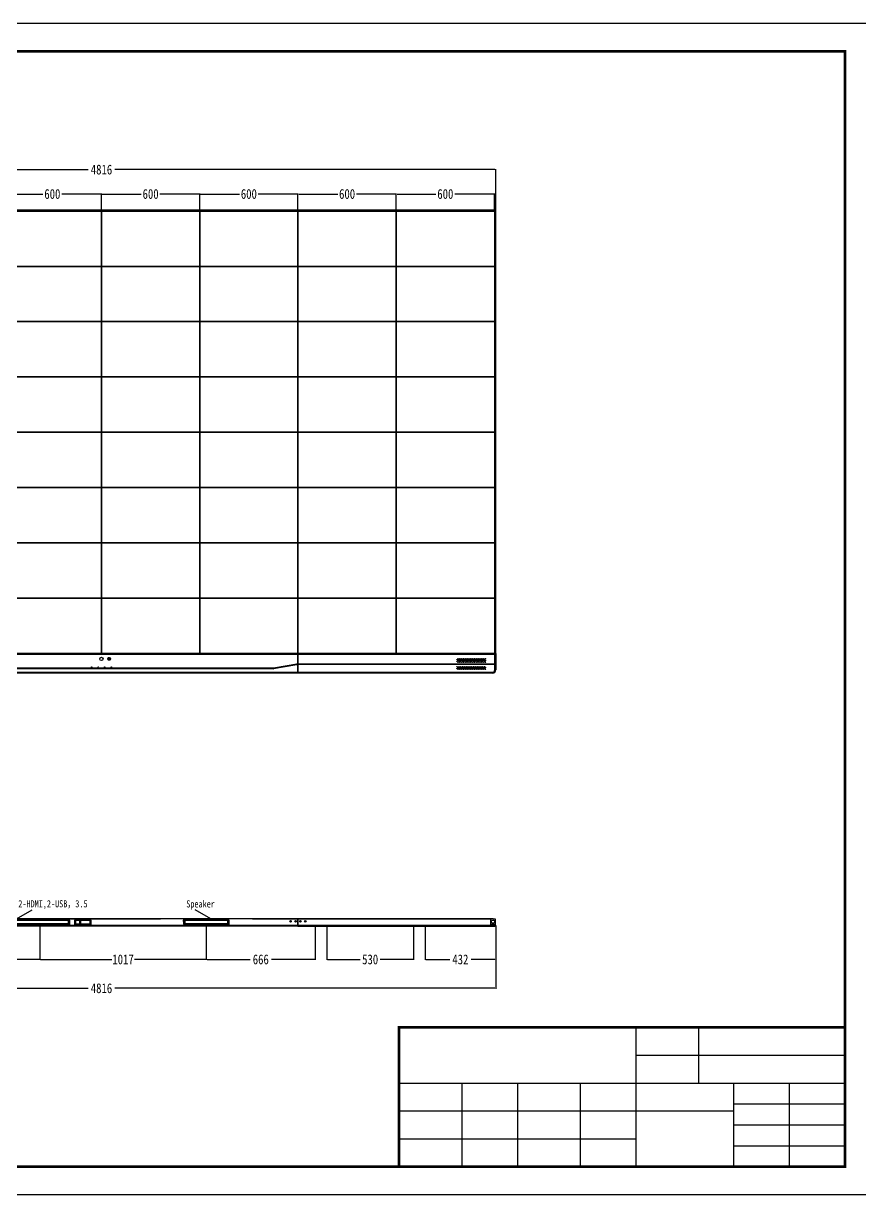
# Model space of a CAD drawing. Header units: inches. Extents: x 21247 to 41470, y -17428 to -10279.
# Drawn here: x 26171 to 31278, y -17428 to -10279 of the extents above; entities that cross this region are included whole.
import ezdxf

# ---------------------------------------------------------------- set-up
doc = ezdxf.new("R2010")
doc.units = ezdxf.units.IN
doc.header["$LTSCALE"] = 1.21
doc.header["$MEASUREMENT"] = 0
doc.header["$PDMODE"] = 3
doc.header["$PDSIZE"] = 0.3125
doc.layers.get('0').update_dxf_attribs({"linetype": 'CONTINUOUS'})
doc.layers.get('Defpoints').update_dxf_attribs({"linetype": 'CONTINUOUS'})
doc.layers.add('P8-20X10-3528-MZ_DXF_TEXT', color=7, linetype='CONTINUOUS')
doc.layers.add('PUB_TITLE', color=4, linetype='CONTINUOUS')
doc.styles.get("Standard").update_dxf_attribs({"font": 'txt', "width": 0.8})
doc.dimstyles.new('001', dxfattribs={"dimscale": 2, "dimtxt": 2.5, "dimasz": 2.5, "dimexe": 1.25, "dimexo": 0, "dimtad": 0, "dimdsep": 46, "dimtxsty": 'Standard', "dimcen": 2.5, "dimclrd": 4, "dimclre": 4, "dimclrt": 3, "dimadec": 0, "dimazin": 0, "dimtfac": 1, "dimtmove": 0, "dimatfit": 3, "dimfxl": 1, "dimarcsym": 0})

# ---------------------------------------------------------------- blocks, each defined once
blk = doc.blocks.new('*D962')
at = {"color": 4, "linetype": 'Continuous', "lineweight": -2, "transparency": 16777216}
for p, q in [((24240.1, -11416.2), (24240.1, -11168.7)), ((24245.1, -11171.2), (26566.8, -11171.2)), ((29051.1, -11171.2), (26729.3, -11171.2)), ((29056.1, -11416.2), (29056.1, -11168.7))]:
    blk.add_line(p, q, dxfattribs=at)
at = {"color": 4, "transparency": 16777216}
for points in [[(24245.1, -11170.4), (24245.1, -11172), (24240.1, -11171.2)], [(29051.1, -11170.4), (29051.1, -11172), (29056.1, -11171.2)]]:
    blk.add_solid(points, dxfattribs=at)
at = {"layer": 'Defpoints', "color": 0, "transparency": 16777216}
for p in [(24240.1, -11171.2), (24240.1, -11416.2), (29056.1, -11416.2)]:
    blk.add_point(p, dxfattribs=at)
at = {"color": 3, "transparency": 16777216, "insert": (26648.1, -11171.2), "char_height": 60, "attachment_point": 5}
blk.add_mtext('4816', dxfattribs=at)
blk = doc.blocks.new('*D976')
at = {"color": 4, "linetype": 'Continuous', "lineweight": -2, "transparency": 16777216}
for p, q in [((26048.1, -11424.2), (26048.1, -11317.5)), ((26053.1, -11320), (26290.8, -11320)), ((26643.1, -11320), (26405.3, -11320)), ((26648.1, -11424.2), (26648.1, -11317.5))]:
    blk.add_line(p, q, dxfattribs=at)
at = {"color": 4, "transparency": 16777216}
for points in [[(26053.1, -11319.1), (26053.1, -11320.8), (26048.1, -11320)], [(26643.1, -11319.1), (26643.1, -11320.8), (26648.1, -11320)]]:
    blk.add_solid(points, dxfattribs=at)
at = {"layer": 'Defpoints', "color": 0, "transparency": 16777216}
for p in [(26048.1, -11320), (26048.1, -11424.2), (26648.1, -11424.2)]:
    blk.add_point(p, dxfattribs=at)
at = {"color": 3, "transparency": 16777216, "insert": (26348.1, -11320), "char_height": 60, "attachment_point": 5}
blk.add_mtext('600', dxfattribs=at)
blk = doc.blocks.new('*D980')
at = {"color": 4, "linetype": 'Continuous', "lineweight": -2, "transparency": 16777216}
for p, q in [((28448.1, -11424.2), (28448.1, -11317.5)), ((28453.1, -11320), (28690.8, -11320)), ((29043.1, -11320), (28805.3, -11320)), ((29048.1, -11424.2), (29048.1, -11317.5))]:
    blk.add_line(p, q, dxfattribs=at)
at = {"color": 4, "transparency": 16777216}
for points in [[(28453.1, -11319.1), (28453.1, -11320.8), (28448.1, -11320)], [(29043.1, -11319.1), (29043.1, -11320.8), (29048.1, -11320)]]:
    blk.add_solid(points, dxfattribs=at)
at = {"layer": 'Defpoints', "color": 0, "transparency": 16777216}
for p in [(28448.1, -11320), (28448.1, -11424.2), (29048.1, -11424.2)]:
    blk.add_point(p, dxfattribs=at)
at = {"color": 3, "transparency": 16777216, "insert": (28748.1, -11320), "char_height": 60, "attachment_point": 5}
blk.add_mtext('600', dxfattribs=at)
blk = doc.blocks.new('*D979')
at = {"color": 4, "linetype": 'Continuous', "lineweight": -2, "transparency": 16777216}
for p, q in [((27848.1, -11424.2), (27848.1, -11317.5)), ((27853.1, -11320), (28090.8, -11320)), ((28443.1, -11320), (28205.3, -11320)), ((28448.1, -11424.2), (28448.1, -11317.5))]:
    blk.add_line(p, q, dxfattribs=at)
at = {"color": 4, "transparency": 16777216}
for points in [[(27853.1, -11319.1), (27853.1, -11320.8), (27848.1, -11320)], [(28443.1, -11319.1), (28443.1, -11320.8), (28448.1, -11320)]]:
    blk.add_solid(points, dxfattribs=at)
at = {"layer": 'Defpoints', "color": 0, "transparency": 16777216}
for p in [(28448.1, -11320), (27848.1, -11424.2), (28448.1, -11424.2)]:
    blk.add_point(p, dxfattribs=at)
at = {"color": 3, "transparency": 16777216, "insert": (28148.1, -11320), "char_height": 60, "attachment_point": 5}
blk.add_mtext('600', dxfattribs=at)
blk = doc.blocks.new('*D977')
at = {"color": 4, "linetype": 'Continuous', "lineweight": -2, "transparency": 16777216}
for p, q in [((26648.1, -11424.2), (26648.1, -11317.5)), ((26653.1, -11320), (26890.8, -11320)), ((27243.1, -11320), (27005.3, -11320)), ((27248.1, -11424.2), (27248.1, -11317.5))]:
    blk.add_line(p, q, dxfattribs=at)
at = {"color": 4, "transparency": 16777216}
for points in [[(26653.1, -11319.1), (26653.1, -11320.8), (26648.1, -11320)], [(27243.1, -11319.1), (27243.1, -11320.8), (27248.1, -11320)]]:
    blk.add_solid(points, dxfattribs=at)
at = {"layer": 'Defpoints', "color": 0, "transparency": 16777216}
for p in [(27248.1, -11320), (26648.1, -11424.2), (27248.1, -11424.2)]:
    blk.add_point(p, dxfattribs=at)
at = {"color": 3, "transparency": 16777216, "insert": (26948.1, -11320), "char_height": 60, "attachment_point": 5}
blk.add_mtext('600', dxfattribs=at)
blk = doc.blocks.new('*D978')
at = {"color": 4, "linetype": 'Continuous', "lineweight": -2, "transparency": 16777216}
for p, q in [((27248.1, -11424.2), (27248.1, -11317.5)), ((27253.1, -11320), (27490.8, -11320)), ((27843.1, -11320), (27605.3, -11320)), ((27848.1, -11424.2), (27848.1, -11317.5))]:
    blk.add_line(p, q, dxfattribs=at)
at = {"color": 4, "transparency": 16777216}
for points in [[(27253.1, -11319.1), (27253.1, -11320.8), (27248.1, -11320)], [(27843.1, -11319.1), (27843.1, -11320.8), (27848.1, -11320)]]:
    blk.add_solid(points, dxfattribs=at)
at = {"layer": 'Defpoints', "color": 0, "transparency": 16777216}
for p in [(27248.1, -11320), (27248.1, -11424.2), (27848.1, -11424.2)]:
    blk.add_point(p, dxfattribs=at)
at = {"color": 3, "transparency": 16777216, "insert": (27548.1, -11320), "char_height": 60, "attachment_point": 5}
blk.add_mtext('600', dxfattribs=at)
blk = doc.blocks.new('中间控制盒')
h = blk.add_hatch()
h.set_pattern_fill('ANSI31', color=256, scale=5)
h.set_pattern_definition([(45, (25696.46394, -4406.82143), (-0.44194174, 0.44194174), [])])
edge = h.paths.add_edge_path()
edge.add_arc((24913.4, -11859.6), 8.9, 0, 360)
edge = h.paths.add_edge_path(flags=17)
edge.add_arc((24913.4, -11859.6), 5, 0, 360)
at = {"color": 7, "linetype": 'Continuous', "lineweight": 25}
for p, q in [((23666.5, -11826.1), (26066.3, -11826.1)), ((23666.5, -11827.1), (23666.5, -11826.1)), ((23666.5, -11827.1), (23666.5, -11833.6)), ((23666.5, -11827.1), (26066.3, -11827.1)), ((26066.3, -11833.6), (23666.5, -11833.6)), ((23666.5, -11889.1), (23666.5, -11833.6)), ((26066.3, -11827.1), (26066.3, -11826.1)), ((26066.3, -11827.1), (26066.3, -11833.6)), ((26066.3, -11889.1), (26066.3, -11833.6)), ((23666.5, -11889.1), (23669.5, -11889.1)), ((23666.5, -11889.1), (23666.5, -11895.1)), ((23669.5, -11895.1), (23666.5, -11895.1)), ((23666.5, -11895.1), (23666.5, -11941.6)), ((23669.5, -11889.1), (23669.5, -11895.1)), ((23673.9, -11889.5), (23672.9, -11895.4)), ((23814.5, -11919.8), (23672.9, -11895.4)), ((23673.9, -11889.5), (23815.5, -11913.9)), ((23815.5, -11913.9), (23814.5, -11919.8)), ((23817.9, -11914.1), (25914.5, -11914.1)), ((23817.9, -11914.1), (23817.9, -11920.1)), ((25914.5, -11920.1), (23817.9, -11920.1)), ((25914.5, -11914.1), (25914.5, -11920.1)), ((25916.9, -11913.9), (26058.5, -11889.5)), ((25916.9, -11913.9), (25917.9, -11919.8)), ((26059.5, -11895.4), (25917.9, -11919.8)), ((26058.5, -11889.5), (26059.5, -11895.4)), ((26062.9, -11889.1), (26066.3, -11889.1)), ((26062.9, -11889.1), (26062.9, -11895.1)), ((26066.3, -11895.1), (26062.9, -11895.1)), ((26066.3, -11889.1), (26066.3, -11895.1)), ((26066.3, -11895.1), (26066.3, -11941.6)), ((23666.5, -11941.6), (26066.3, -11941.6)), ((23666.5, -11941.6), (23666.5, -11947.6)), ((26066.3, -11947.6), (23666.5, -11947.6)), ((26066.3, -11941.6), (26066.3, -11947.6))]:
    blk.add_line(p, q, dxfattribs=at)
for centre, radius in [((24866.4, -11859.6), 10), ((24913.4, -11859.6), 8.9), ((24913.4, -11859.6), 5), ((24806.4, -11909.6), 1), ((24846.4, -11909.6), 1), ((24886.4, -11909.6), 1), ((24926.4, -11909.6), 1)]:
    blk.add_circle(centre, radius, dxfattribs=at)
for centre, radius, start, end in [((23669.5, -11915.1), 26, 80.21759, 90), ((23669.5, -11915.1), 20, 80.21759, 90), ((23817.9, -11900.1), 20, 260.21759, 270), ((23817.9, -11900.1), 14, 260.21759, 270), ((25914.5, -11900.1), 14, 270, 279.78241), ((25914.5, -11900.1), 20, 270, 279.78241), ((26062.9, -11915.1), 26, 90, 99.78241), ((26062.9, -11915.1), 20, 90, 99.78241)]:
    blk.add_arc(centre, radius, start, end, dxfattribs=at)
blk = doc.blocks.new('*D1019')
at = {"color": 4, "linetype": 'Continuous', "lineweight": -2, "transparency": 16777216}
for p, q in [((28623.9, -15784.1), (28623.9, -15995.3)), ((29055.9, -15787.9), (29055.9, -15995.3)), ((28628.9, -15992.8), (28774.6, -15992.8)), ((29050.9, -15992.8), (28905.1, -15992.8))]:
    blk.add_line(p, q, dxfattribs=at)
at = {"color": 4, "transparency": 16777216}
for points in [[(28628.9, -15991.9), (28628.9, -15993.6), (28623.9, -15992.8)], [(29050.9, -15991.9), (29050.9, -15993.6), (29055.9, -15992.8)]]:
    blk.add_solid(points, dxfattribs=at)
at = {"layer": 'Defpoints', "color": 0, "transparency": 16777216}
for p in [(28623.9, -15784.1), (29055.9, -15787.9), (28623.9, -15992.8)]:
    blk.add_point(p, dxfattribs=at)
at = {"color": 3, "transparency": 16777216, "insert": (28839.9, -15992.8), "char_height": 60, "attachment_point": 5}
blk.add_mtext('432', dxfattribs=at)
blk = doc.blocks.new('*D1020')
at = {"color": 4, "linetype": 'Continuous', "lineweight": -2, "transparency": 16777216}
for p, q in [((28023.9, -15787.9), (28023.9, -15995.3)), ((28553.9, -15784.1), (28553.9, -15995.3)), ((28028.9, -15992.8), (28227.6, -15992.8)), ((28548.9, -15992.8), (28350.1, -15992.8))]:
    blk.add_line(p, q, dxfattribs=at)
at = {"color": 4, "transparency": 16777216}
for points in [[(28028.9, -15991.9), (28028.9, -15993.6), (28023.9, -15992.8)], [(28548.9, -15991.9), (28548.9, -15993.6), (28553.9, -15992.8)]]:
    blk.add_solid(points, dxfattribs=at)
at = {"layer": 'Defpoints', "color": 0, "transparency": 16777216}
for p in [(28023.9, -15787.9), (28553.9, -15784.1), (28553.9, -15992.8)]:
    blk.add_point(p, dxfattribs=at)
at = {"color": 3, "transparency": 16777216, "insert": (28288.9, -15992.8), "char_height": 60, "attachment_point": 5}
blk.add_mtext('530', dxfattribs=at)
blk = doc.blocks.new('*D1021')
at = {"color": 4, "linetype": 'Continuous', "lineweight": -2, "transparency": 16777216}
for p, q in [((27288.1, -15779.5), (27288.1, -15995.3)), ((27953.9, -15789.1), (27953.9, -15995.3)), ((27293.1, -15992.8), (27555.7, -15992.8)), ((27948.9, -15992.8), (27686.2, -15992.8))]:
    blk.add_line(p, q, dxfattribs=at)
at = {"color": 4, "transparency": 16777216}
for points in [[(27293.1, -15991.9), (27293.1, -15993.6), (27288.1, -15992.8)], [(27948.9, -15991.9), (27948.9, -15993.6), (27953.9, -15992.8)]]:
    blk.add_solid(points, dxfattribs=at)
at = {"layer": 'Defpoints', "color": 0, "transparency": 16777216}
for p in [(27288.1, -15779.5), (27953.9, -15789.1), (27288.1, -15992.8)]:
    blk.add_point(p, dxfattribs=at)
at = {"color": 3, "transparency": 16777216, "insert": (27621, -15992.8), "char_height": 60, "attachment_point": 5}
blk.add_mtext('666', dxfattribs=at)
blk = doc.blocks.new('*D1022')
at = {"color": 4, "linetype": 'Continuous', "lineweight": -2, "transparency": 16777216}
for p, q in [((26271.6, -15779.5), (26271.6, -15995.3)), ((27288.1, -15789.1), (27288.1, -15995.3)), ((26276.6, -15992.8), (26710.6, -15992.8)), ((27283.1, -15992.8), (26849.1, -15992.8))]:
    blk.add_line(p, q, dxfattribs=at)
at = {"color": 4, "transparency": 16777216}
for points in [[(26276.6, -15991.9), (26276.6, -15993.6), (26271.6, -15992.8)], [(27283.1, -15991.9), (27283.1, -15993.6), (27288.1, -15992.8)]]:
    blk.add_solid(points, dxfattribs=at)
at = {"layer": 'Defpoints', "color": 0, "transparency": 16777216}
for p in [(26271.6, -15779.5), (27288.1, -15789.1), (26271.6, -15992.8)]:
    blk.add_point(p, dxfattribs=at)
at = {"color": 3, "transparency": 16777216, "insert": (26779.8, -15992.8), "char_height": 60, "attachment_point": 5}
blk.add_mtext('1017', dxfattribs=at)
blk = doc.blocks.new('*D1018')
at = {"color": 4, "linetype": 'Continuous', "lineweight": -2, "transparency": 16777216}
for p, q in [((25201.7, -15782.3), (25201.7, -15995.3)), ((26271.6, -15780.7), (26271.6, -15995.3)), ((25206.7, -15992.8), (25663.4, -15992.8)), ((26266.6, -15992.8), (25809.9, -15992.8))]:
    blk.add_line(p, q, dxfattribs=at)
at = {"color": 4, "transparency": 16777216}
for points in [[(25206.7, -15991.9), (25206.7, -15993.6), (25201.7, -15992.8)], [(26266.6, -15991.9), (26266.6, -15993.6), (26271.6, -15992.8)]]:
    blk.add_solid(points, dxfattribs=at)
at = {"layer": 'Defpoints', "color": 0, "transparency": 16777216}
for p in [(25201.7, -15782.3), (26271.6, -15780.7), (26271.6, -15992.8)]:
    blk.add_point(p, dxfattribs=at)
at = {"color": 3, "transparency": 16777216, "insert": (25736.7, -15992.8), "char_height": 60, "attachment_point": 5}
blk.add_mtext('1070', dxfattribs=at)
blk = doc.blocks.new('*D1023')
at = {"color": 4, "linetype": 'Continuous', "lineweight": -2, "transparency": 16777216}
for p, q in [((24240.3, -15787.9), (24240.3, -16171.5)), ((29055.9, -15787.9), (29055.9, -16171.5)), ((24245.3, -16169), (26566.8, -16169)), ((29050.9, -16169), (26729.3, -16169))]:
    blk.add_line(p, q, dxfattribs=at)
at = {"color": 4, "transparency": 16777216}
for points in [[(24245.3, -16168.2), (24245.3, -16169.9), (24240.3, -16169)], [(29050.9, -16168.2), (29050.9, -16169.9), (29055.9, -16169)]]:
    blk.add_solid(points, dxfattribs=at)
at = {"layer": 'Defpoints', "color": 0, "transparency": 16777216}
for p in [(24240.3, -15787.9), (29055.9, -15787.9), (24240.3, -16169)]:
    blk.add_point(p, dxfattribs=at)
at = {"color": 3, "transparency": 16777216, "insert": (26648.1, -16169), "char_height": 60, "attachment_point": 5}
blk.add_mtext('4816', dxfattribs=at)
blk = doc.blocks.new('中 kzh')
h = blk.add_hatch()
h.set_pattern_fill('ANSI31', color=256, scale=5)
h.set_pattern_definition([(45, (-835.0368, -5478.2923), (-0.441941738, 0.441941738), [])])
h.paths.add_polyline_path([(24307.4, -8799.7, 0.414214), (24312.4, -8804.7), (24667.4, -8804.7, 0.414214), (24672.4, -8799.7), (24672.4, -8779.7, 0.414214), (24667.4, -8774.7), (24312.4, -8774.7, 0.414214), (24307.4, -8779.7)])
h.paths.add_polyline_path([(24315.4, -8780.7), (24664.4, -8780.7), (24664.4, -8798.7), (24315.4, -8798.7)], flags=16)
h.paths.add_polyline_path([(24707.4, -8775.4, 0.414214), (24702.4, -8780.4), (24702.4, -8802.4, 0.414214), (24707.4, -8807.4), (24797.4, -8807.4, 0.414214), (24802.4, -8802.4), (24802.4, -8780.4, 0.414214), (24797.4, -8775.4)])
h.paths.add_polyline_path([(24733.4, -8779.4), (24733.4, -8803.4), (24707.4, -8803.4), (24707.4, -8779.4)], flags=16)
h.paths.add_polyline_path([(24737.4, -8779.4), (24797.4, -8779.4), (24797.4, -8803.4), (24737.4, -8803.4)], flags=16)
h.paths.add_polyline_path([(25366.4, -8779.7), (25366.4, -8799.7, 0.414214), (25371.4, -8804.7), (25641.4, -8804.7, 0.414214), (25646.4, -8799.7), (25646.4, -8779.7, 0.414214), (25641.4, -8774.7), (25371.4, -8774.7, 0.414214)])
h.paths.add_polyline_path([(25374.4, -8780.7), (25638.4, -8780.7), (25638.4, -8798.7), (25374.4, -8798.7)], flags=16)
at = {"color": 1}
for p, q in [((24347.1, -8769.9), (24443.3, -8714.5)), ((25533.9, -8769.9), (25437.7, -8714.5))]:
    blk.add_line(p, q, dxfattribs=at)
at = {"color": 7, "linetype": 'Continuous', "lineweight": 25}
for p, q in [((23666.5, -8769.9), (23786.4, -8769.9)), ((23666.5, -8769.9), (23666.5, -8771.1)), ((23666.5, -8769.9), (23666.5, -8771.1)), ((23786.4, -8771.1), (23666.5, -8771.1)), ((23666.5, -8810.2), (23666.5, -8771.1)), ((23866.4, -8769.9), (23786.4, -8769.9)), ((25788.1, -8771.1), (23786.4, -8771.1)), ((23866.4, -8769.9), (25226.7, -8769.9)), ((24307.4, -8779.7), (24307.4, -8799.7)), ((24667.4, -8774.7), (24312.4, -8774.7)), ((24664.4, -8780.7), (24315.4, -8780.7)), ((24315.4, -8780.7), (24315.4, -8798.7)), ((24664.4, -8798.7), (24664.4, -8780.7)), ((24672.4, -8799.7), (24672.4, -8779.7)), ((24702.4, -8780.4), (24702.4, -8802.4)), ((24797.4, -8775.4), (24707.4, -8775.4)), ((24733.4, -8779.4), (24707.4, -8779.4)), ((24707.4, -8779.4), (24707.4, -8803.4)), ((24733.4, -8803.4), (24733.4, -8779.4)), ((24797.4, -8779.4), (24737.4, -8779.4)), ((24737.4, -8779.4), (24737.4, -8803.4)), ((24797.4, -8803.4), (24797.4, -8779.4)), ((24802.4, -8802.4), (24802.4, -8780.4)), ((25788.1, -8769.9), (25226.7, -8769.9)), ((25366.4, -8779.7), (25366.4, -8799.7)), ((25641.4, -8774.7), (25371.4, -8774.7)), ((25638.4, -8780.7), (25374.4, -8780.7)), ((25374.4, -8780.7), (25374.4, -8798.7)), ((25638.4, -8798.7), (25638.4, -8780.7)), ((25646.4, -8799.7), (25646.4, -8779.7)), ((25788.1, -8769.9), (26066.3, -8769.9)), ((26066.3, -8771.1), (25788.1, -8771.1)), ((26066.3, -8769.9), (26066.3, -8814.4)), ((23666.5, -8810.2), (26066.3, -8810.2)), ((23666.5, -8810.2), (23666.5, -8811.4)), ((23666.5, -8810.2), (23666.5, -8811.4)), ((26066.3, -8811.4), (23666.5, -8811.4)), ((23666.5, -8813.2), (23666.5, -8811.4)), ((23666.5, -8813.2), (23666.5, -8811.4)), ((23666.5, -8813.2), (23667.8, -8813.2)), ((23666.5, -8813.2), (23666.5, -8814.4)), ((23666.5, -8813.2), (23666.5, -8814.4)), ((23668.6, -8814.4), (23666.5, -8814.4)), ((23667.8, -8813.2), (23865.4, -8813.2)), ((23866.1, -8814.4), (23668.6, -8814.4)), ((23686.6, -8811.4), (23686.6, -8813.2)), ((23686.6, -8814.4), (23686.6, -8813.2)), ((23689.1, -8811.4), (23689.1, -8813.2)), ((23689.9, -8814.4), (23689.1, -8813.2)), ((23865.4, -8811.4), (23865.4, -8813.2)), ((23865.4, -8813.2), (23867.8, -8813.2)), ((23866.1, -8814.4), (23865.4, -8813.2)), ((23867.8, -8814.4), (23866.1, -8814.4)), ((23867.8, -8811.4), (23867.8, -8813.2)), ((23867.8, -8813.2), (25865.3, -8813.2)), ((23867.8, -8814.4), (23867.8, -8813.2)), ((25865.3, -8814.4), (23867.8, -8814.4)), ((24312.4, -8804.7), (24667.4, -8804.7)), ((24315.4, -8798.7), (24664.4, -8798.7)), ((24733.4, -8803.1), (24707.4, -8803.1)), ((24707.4, -8803.4), (24733.4, -8803.4)), ((24707.4, -8807.4), (24797.4, -8807.4)), ((24797.4, -8803.1), (24737.4, -8803.1)), ((24737.4, -8803.4), (24797.4, -8803.4)), ((25371.4, -8804.7), (25641.4, -8804.7)), ((25374.4, -8798.7), (25638.4, -8798.7)), ((25865.3, -8811.4), (25865.3, -8813.2)), ((25865.3, -8814.4), (25865.3, -8813.2)), ((25865.3, -8813.2), (25867.8, -8813.2)), ((25867.1, -8814.4), (25865.3, -8814.4)), ((25867.1, -8814.4), (25867.8, -8813.2)), ((26066.3, -8814.4), (25867.1, -8814.4)), ((25867.8, -8811.4), (25867.8, -8813.2)), ((25867.8, -8813.2), (26066.3, -8813.2)), ((26043.3, -8814.4), (26044.1, -8813.2)), ((26044.1, -8811.4), (26044.1, -8813.2)), ((26046.5, -8811.4), (26046.5, -8813.2)), ((26046.5, -8814.4), (26046.5, -8813.2))]:
    blk.add_line(p, q, dxfattribs=at)
for centre, radius in [((23681.5, -8785.3), 4.3), ((23681.5, -8785.3), 2.25), ((23711.5, -8785.3), 4.3), ((23711.5, -8785.3), 2.25), ((23886.4, -8789.1), 4.3), ((23886.4, -8789.1), 2.25), ((26021.3, -8785.3), 4.3), ((26021.3, -8785.3), 2.25), ((26051.3, -8785.3), 4.3), ((26051.3, -8785.3), 2.25)]:
    blk.add_circle(centre, radius, dxfattribs=at)
for centre, start, end in [((24312.4, -8779.7), 90, 180), ((24667.4, -8779.7), 0, 90), ((24707.4, -8780.4), 90, 180), ((24797.4, -8780.4), 0, 90), ((25371.4, -8779.7), 90, 180), ((25641.4, -8779.7), 0, 90), ((24312.4, -8799.7), 180, 270), ((24667.4, -8799.7), 270, 0), ((24707.4, -8802.4), 180, 270), ((24797.4, -8802.4), 270, 0), ((25371.4, -8799.7), 180, 270), ((25641.4, -8799.7), 270, 0)]:
    blk.add_arc(centre, 5, start, end, dxfattribs=at)
at = {"layer": 'P8-20X10-3528-MZ_DXF_TEXT', "color": 0, "linetype": 'Continuous', "width": 3355.852, "attachment_point": 1}
for s, insert, char_height in [('{\\fSimSun|b0|i0|c134|p2;\\H0.65718x;\\C3;RJ45\\fSimSun|b0|i0|c0|p2;   \\fSimSun|b0|i0|c134|p2;2-HDMI,2-USB，3.5}', (24183.8, -8656.3), 66.4141), ('{\\fSimSun|b0|i0|c0|p2;\\H0.65718x;\\C3;Speaker}', (25384.3, -8657.2), 66.414)]:
    blk.add_mtext(s, dxfattribs=dict(at, insert=insert, char_height=char_height))
blk = doc.blocks.new('右 kzh')
at = {"color": 7, "linetype": 'Continuous', "lineweight": 25}
for p, q in [((26066.3, -8769.9), (26066.3, -8771.1)), ((27258.4, -8769.9), (26066.3, -8769.9)), ((26066.3, -8810.2), (26066.3, -8771.1)), ((26066.3, -8771.1), (27244.2, -8771.1)), ((27244.2, -8771.1), (27244.2, -8769.9)), ((27244.2, -8769.9), (27271.6, -8769.9)), ((27244.2, -8808.4), (27244.2, -8771.1)), ((27271.6, -8769.9), (27271.6, -8803.1)), ((26066.3, -8810.2), (26066.3, -8811.4)), ((27268.4, -8810.2), (26066.3, -8810.2)), ((26066.3, -8813.2), (26066.3, -8811.4)), ((26066.3, -8811.4), (27268.4, -8811.4)), ((26066.3, -8813.2), (26066.3, -8814.4)), ((27268.2, -8813.2), (26066.3, -8813.2)), ((26066.3, -8814.4), (27268.2, -8814.4)), ((27244.2, -8803.1), (27271.6, -8803.1)), ((27244.2, -8808.4), (27254.2, -8808.4)), ((27254.2, -8808.4), (27254.2, -8810.2)), ((27274.2, -8808.4), (27254.2, -8808.4)), ((27254.2, -8811.4), (27254.2, -8810.2)), ((27274.2, -8810.2), (27254.2, -8810.2)), ((27254.2, -8811.4), (27268.2, -8811.4)), ((27268.2, -8811.4), (27274.2, -8810.2)), ((27268.2, -8811.4), (27268.2, -8813.2)), ((27268.2, -8814.4), (27268.2, -8813.2)), ((27268.2, -8814.4), (27274.2, -8813.2)), ((27271.6, -8803.1), (27271.6, -8808.4)), ((27274.2, -8810.2), (27274.2, -8808.4)), ((27274.2, -8813.2), (27274.2, -8810.2))]:
    blk.add_line(p, q, dxfattribs=at)
for centre, radius in [((26081.2, -8785.3), 4.3), ((26081.2, -8785.3), 2.25), ((26081.2, -8785.3), 2), ((26111.2, -8785.3), 4.3), ((26111.2, -8785.3), 2.25), ((26111.2, -8785.3), 2), ((27258.2, -8787.9), 10)]:
    blk.add_circle(centre, radius, dxfattribs=at)

msp = doc.modelspace()

# ---------------------------------------------------------------- linework, layer by layer
at = {"color": 7, "linetype": 'Continuous', "lineweight": 25}
for p, q in [((27848, -14124.213), (27848, -14125.413)), ((27848, -14124.213), (29055.9, -14124.213)), ((27848, -14124.213), (27848, -14125.24)), ((27848, -14125.24), (29055.9, -14125.24)), ((27848, -14131.713), (27848, -14125.24)), ((27848, -14132.213), (27848, -14125.413)), ((29049.9, -14131.713), (27848, -14131.713)), ((27848, -14131.713), (27848, -14187.213)), ((27848, -14141.213), (27848, -14132.213)), ((27848, -14243.213), (27848, -14141.213)), ((29055.415, -14125.24), (29049.9, -14131.713)), ((29049.9, -14187.213), (29049.9, -14131.713)), ((29055.415, -14125.24), (29055.9, -14125.198)), ((29055.9, -14125.198), (29055.9, -14124.213)), ((29055.9, -14125.198), (29055.9, -14187.213)), ((27848, -14187.213), (29055.9, -14187.213)), ((27848, -14193.213), (27848, -14187.213)), ((29049.9, -14193.213), (27848, -14193.213)), ((27848, -14239.713), (27848, -14193.213)), ((29049.9, -14187.213), (29049.9, -14193.213)), ((29049.9, -14187.213), (29055.9, -14187.213)), ((29049.9, -14225.713), (29049.9, -14193.213)), ((29049.9, -14225.713), (29055.9, -14225.713)), ((29055.9, -14187.213), (29055.9, -14225.713)), ((27848, -14239.713), (29035.9, -14239.713)), ((27848, -14245.713), (27848, -14239.713)), ((27848, -14244.513), (27848, -14243.213)), ((27848, -14244.513), (27848, -14245.713)), ((29035.9, -14245.713), (27848, -14245.713)), ((29035.9, -14239.713), (29035.9, -14245.713))]:
    msp.add_line(p, q, dxfattribs=at)
for p, q in [((29911.789, -16406.865), (29911.789, -17258.005)), ((30294.802, -16406.865), (30294.802, -16747.321)), ((31188.499, -16406.865), (31188.499, -17258.005)), ((29911.789, -16577.093), (31188.499, -16577.093)), ((28464.852, -16747.321), (31188.499, -16747.321)), ((28847.864, -16747.321), (28847.864, -17258.005)), ((29188.32, -16747.321), (29188.32, -17258.005)), ((29571.333, -16747.321), (29571.333, -17258.005)), ((30507.587, -16747.321), (30507.587, -17258.005)), ((30848.043, -16747.321), (30848.043, -17258.005)), ((28464.852, -16917.549), (30507.587, -16917.549)), ((30507.587, -16874.992), (31188.499, -16874.992)), ((30507.587, -17002.663), (31188.499, -17002.663)), ((28464.852, -17087.777), (29911.789, -17087.777)), ((30507.587, -17130.334), (31188.499, -17130.334))]:
    msp.add_line(p, q)
at = {"color": 6}
for points in [[(24248.1, -11416.213), (29048.1, -11416.213), (29048.1, -11424.213), (24248.1, -11424.213)], [(29056.1, -14124.213), (29056.1, -11416.213), (29048.1, -11416.213), (29048.1, -14124.213)]]:
    msp.add_lwpolyline(points, close=True, dxfattribs=at)
at = {"color": 1}
for points in [[(26048.1, -11424.213), (26648.1, -11424.213), (26648.1, -11761.713), (26048.1, -11761.713)], [(26648.1, -11424.213), (27248.1, -11424.213), (27248.1, -11761.713), (26648.1, -11761.713)], [(27248.1, -11424.213), (27848.1, -11424.213), (27848.1, -11761.713), (27248.1, -11761.713)], [(27848.1, -11424.213), (28448.1, -11424.213), (28448.1, -11761.713), (27848.1, -11761.713)], [(28448.1, -11424.213), (29048.1, -11424.213), (29048.1, -11761.713), (28448.1, -11761.713)], [(26048.1, -11761.713), (26648.1, -11761.713), (26648.1, -12099.213), (26048.1, -12099.213)], [(26648.1, -11761.713), (27248.1, -11761.713), (27248.1, -12099.213), (26648.1, -12099.213)], [(27248.1, -11761.713), (27848.1, -11761.713), (27848.1, -12099.213), (27248.1, -12099.213)], [(27848.1, -11761.713), (28448.1, -11761.713), (28448.1, -12099.213), (27848.1, -12099.213)], [(28448.1, -11761.713), (29048.1, -11761.713), (29048.1, -12099.213), (28448.1, -12099.213)], [(26048.1, -12099.213), (26648.1, -12099.213), (26648.1, -12436.713), (26048.1, -12436.713)], [(26648.1, -12099.213), (27248.1, -12099.213), (27248.1, -12436.713), (26648.1, -12436.713)], [(27248.1, -12099.213), (27848.1, -12099.213), (27848.1, -12436.713), (27248.1, -12436.713)], [(27848.1, -12099.213), (28448.1, -12099.213), (28448.1, -12436.713), (27848.1, -12436.713)], [(28448.1, -12099.213), (29048.1, -12099.213), (29048.1, -12436.713), (28448.1, -12436.713)], [(26048.1, -12436.713), (26648.1, -12436.713), (26648.1, -12774.213), (26048.1, -12774.213)], [(26648.1, -12436.713), (27248.1, -12436.713), (27248.1, -12774.213), (26648.1, -12774.213)], [(27248.1, -12436.713), (27848.1, -12436.713), (27848.1, -12774.213), (27248.1, -12774.213)], [(27848.1, -12436.713), (28448.1, -12436.713), (28448.1, -12774.213), (27848.1, -12774.213)], [(28448.1, -12436.713), (29048.1, -12436.713), (29048.1, -12774.213), (28448.1, -12774.213)], [(26048.1, -12774.213), (26648.1, -12774.213), (26648.1, -13111.713), (26048.1, -13111.713)], [(26648.1, -12774.213), (27248.1, -12774.213), (27248.1, -13111.713), (26648.1, -13111.713)], [(27248.1, -12774.213), (27848.1, -12774.213), (27848.1, -13111.713), (27248.1, -13111.713)], [(27848.1, -12774.213), (28448.1, -12774.213), (28448.1, -13111.713), (27848.1, -13111.713)], [(28448.1, -12774.213), (29048.1, -12774.213), (29048.1, -13111.713), (28448.1, -13111.713)], [(26048.1, -13111.713), (26648.1, -13111.713), (26648.1, -13449.213), (26048.1, -13449.213)], [(26648.1, -13111.713), (27248.1, -13111.713), (27248.1, -13449.213), (26648.1, -13449.213)], [(27248.1, -13111.713), (27848.1, -13111.713), (27848.1, -13449.213), (27248.1, -13449.213)], [(27848.1, -13111.713), (28448.1, -13111.713), (28448.1, -13449.213), (27848.1, -13449.213)], [(28448.1, -13111.713), (29048.1, -13111.713), (29048.1, -13449.213), (28448.1, -13449.213)], [(26048.1, -13449.213), (26648.1, -13449.213), (26648.1, -13786.713), (26048.1, -13786.713)], [(26648.1, -13449.213), (27248.1, -13449.213), (27248.1, -13786.713), (26648.1, -13786.713)], [(27248.1, -13449.213), (27848.1, -13449.213), (27848.1, -13786.713), (27248.1, -13786.713)], [(27848.1, -13449.213), (28448.1, -13449.213), (28448.1, -13786.713), (27848.1, -13786.713)], [(28448.1, -13449.213), (29048.1, -13449.213), (29048.1, -13786.713), (28448.1, -13786.713)], [(26048.1, -13786.713), (26648.1, -13786.713), (26648.1, -14124.213), (26048.1, -14124.213)], [(26648.1, -13786.713), (27248.1, -13786.713), (27248.1, -14124.213), (26648.1, -14124.213)], [(27248.1, -13786.713), (27848.1, -13786.713), (27848.1, -14124.213), (27248.1, -14124.213)], [(27848.1, -13786.713), (28448.1, -13786.713), (28448.1, -14124.213), (27848.1, -14124.213)], [(28448.1, -13786.713), (29048.1, -13786.713), (29048.1, -14124.213), (28448.1, -14124.213)]]:
    msp.add_lwpolyline(points, close=True, dxfattribs=at)
at = {"const_width": 17.023}
msp.add_lwpolyline([(28464.852, -17258.005), (31188.499, -17258.005), (31188.499, -16406.865), (28464.852, -16406.865)], close=True, dxfattribs=at)
at = {"color": 7, "linetype": 'Continuous'}
for centre in [(28825.051, -14157.25), (28836.251, -14157.25), (28847.451, -14157.25), (28858.651, -14157.25), (28869.851, -14157.25), (28881.051, -14157.25), (28892.251, -14157.25), (28903.451, -14157.25), (28914.651, -14157.25), (28925.851, -14157.25), (28937.051, -14157.25), (28948.251, -14157.25), (28959.451, -14157.25), (28970.651, -14157.25), (28981.851, -14157.25), (28993.051, -14157.25), (28819.651, -14162.65), (28819.651, -14173.45), (28819.651, -14205.45), (28819.651, -14216.25), (28825.051, -14168.05), (28825.051, -14178.85), (28825.051, -14210.85), (28825.051, -14221.65), (28830.851, -14162.65), (28830.851, -14173.45), (28830.851, -14205.45), (28830.851, -14216.25), (28836.251, -14168.05), (28836.251, -14178.85), (28836.251, -14210.85), (28836.251, -14221.65), (28842.051, -14162.65), (28842.051, -14173.45), (28842.051, -14205.45), (28842.051, -14216.25), (28847.451, -14168.05), (28847.451, -14178.85), (28847.451, -14210.85), (28847.451, -14221.65), (28853.251, -14162.65), (28853.251, -14173.45), (28853.251, -14205.45), (28853.251, -14216.25), (28858.651, -14168.05), (28858.651, -14178.85), (28858.651, -14210.85), (28858.651, -14221.65), (28864.451, -14162.65), (28864.451, -14173.45), (28864.451, -14205.45), (28864.451, -14216.25), (28869.851, -14168.05), (28869.851, -14178.85), (28869.851, -14210.85), (28869.851, -14221.65), (28875.651, -14162.65), (28875.651, -14173.45), (28875.651, -14205.45), (28875.651, -14216.25), (28881.051, -14168.05), (28881.051, -14178.85), (28881.051, -14210.85), (28881.051, -14221.65), (28886.851, -14162.65), (28886.851, -14173.45), (28886.851, -14205.45), (28886.851, -14216.25), (28892.251, -14168.05), (28892.251, -14178.85), (28892.251, -14210.85), (28892.251, -14221.65), (28898.051, -14162.65), (28898.051, -14173.45), (28898.051, -14205.45), (28898.051, -14216.25), (28903.451, -14168.05), (28903.451, -14178.85), (28903.451, -14210.85), (28903.451, -14221.65), (28909.251, -14162.65), (28909.251, -14173.45), (28909.251, -14205.45), (28909.251, -14216.25), (28914.651, -14168.05), (28914.651, -14178.85), (28914.651, -14210.85), (28914.651, -14221.65), (28920.451, -14162.65), (28920.451, -14173.45), (28920.451, -14205.45), (28920.451, -14216.25), (28925.851, -14168.05), (28925.851, -14178.85), (28925.851, -14210.85), (28925.851, -14221.65), (28931.651, -14162.65), (28931.651, -14173.45), (28931.651, -14205.45), (28931.651, -14216.25), (28937.051, -14168.05), (28937.051, -14178.85), (28937.051, -14210.85), (28937.051, -14221.65), (28942.851, -14162.65), (28942.851, -14173.45), (28942.851, -14205.45), (28942.851, -14216.25), (28948.251, -14168.05), (28948.251, -14178.85), (28948.251, -14210.85), (28948.251, -14221.65), (28954.051, -14162.65), (28954.051, -14173.45), (28954.051, -14205.45), (28954.051, -14216.25), (28959.451, -14168.05), (28959.451, -14178.85), (28959.451, -14210.85), (28959.451, -14221.65), (28965.251, -14162.65), (28965.251, -14173.45), (28965.251, -14205.45), (28965.251, -14216.25), (28970.651, -14168.05), (28970.651, -14178.85), (28970.651, -14210.85), (28970.651, -14221.65), (28976.451, -14162.65), (28976.451, -14173.45), (28976.451, -14205.45), (28976.451, -14216.25), (28981.851, -14168.05), (28981.851, -14178.85), (28981.851, -14210.85), (28981.851, -14221.65), (28987.651, -14162.65), (28987.651, -14173.45), (28987.651, -14205.45), (28987.651, -14216.25), (28993.051, -14168.05), (28993.051, -14178.85), (28993.051, -14210.85), (28993.051, -14221.65)]:
    msp.add_circle(centre, 1.5, dxfattribs=at)
at = {"color": 7, "linetype": 'Continuous', "lineweight": 25}
for centre, radius in [((29035.9, -14225.713), 14), ((29035.9, -14225.713), 20), ((29049.9, -14187.213), 6)]:
    msp.add_arc(centre, radius, 270, 0, dxfattribs=at)
at = {"layer": 'PUB_TITLE', "color": 7}
msp.add_lwpolyline([(21247.186, -17428.233), (31358.727, -17428.233), (31358.727, -10278.658), (21247.186, -10278.658)], close=True, dxfattribs=at)
at = {"layer": 'PUB_TITLE', "color": 7, "const_width": 17.023}
msp.add_lwpolyline([(21672.756, -17258.005), (31188.499, -17258.005), (31188.499, -10448.886), (21672.756, -10448.886)], close=True, dxfattribs=at)

# ---------------------------------------------------------------- block references
at = {"color": 3}
for name, p in [('中间控制盒', (1781.701, -2298.133)), ('中 kzh', (1781.701, -6974.741)), ('右 kzh', (1781.701, -6974.741))]:
    msp.add_blockref(name, p, dxfattribs=at)

# ---------------------------------------------------------------- dimensions: what is measured, and where the dimension line sits
at = {"color": 1}
for base, p1, p2, override, picture, middle in [((24240.1, -11171.194), (29056.1, -11416.213), (24240.1, -11416.213), {"dimtxt": 30, "dimdec": 0, "dimfxl": 1.25}, '*D962', (26648.1, -11171.194)), ((27248.1, -11319.976), (26648.1, -11424.213), (27248.1, -11424.213), {"dimtxt": 30, "dimdec": 0, "dimfxl": 1.25}, '*D977', (26948.1, -11319.976)), ((28448.1, -11319.976), (27848.1, -11424.213), (28448.1, -11424.213), {"dimtxt": 30, "dimdec": 0, "dimfxl": 1.25}, '*D979', (28148.1, -11319.976)), ((24240.3, -16169.037), (29055.9, -15787.915), (24240.3, -15787.915), {"dimtxt": 30, "dimdec": 0, "dimfxl": 1.25}, '*D1023', (26648.1, -16169.037)), ((26271.6, -15992.776), (25201.734, -15782.265), (26271.6, -15780.715), {"dimtxt": 30, "dimdec": 0, "dimfxl": 1.25}, '*D1018', (25736.667, -15992.776)), ((26271.599999069, -15992.776053075), (27288.099999069, -15789.115338674), (26271.599999069, -15779.465338674), {"dimtxt": 30, "dimdec": 0, "dimfxl": 1.25}, '*D1022', (26779.849999069, -15992.776053075)), ((27288.1, -15992.776), (27953.9, -15789.115), (27288.1, -15779.465), {"dimtxt": 30, "dimdec": 0, "dimfxl": 1.25}, '*D1021', (27621, -15992.776)), ((28553.9, -15992.776), (28023.9, -15787.915), (28553.9, -15784.115), {"dimtxt": 30, "dimfxl": 1.25}, '*D1020', (28288.9, -15992.776)), ((28623.9, -15992.776), (29055.9, -15787.915), (28623.9, -15784.115), {"dimtxt": 30, "dimfxl": 1.25}, '*D1019', (28839.9, -15992.776))]:
    dim = msp.add_linear_dim(base=base, p1=p1, p2=p2, dimstyle='001', override=override, dxfattribs=at)
    dim.commit()
    dim.dimension.update_dxf_attribs({"geometry": picture, "text_midpoint": middle})
for base, p1, p2, picture, middle in [((26048.1, -11319.976), (26648.1, -11424.213), (26048.1, -11424.213), '*D976', (26348.1, -11319.976)), ((27248.1, -11319.976), (27848.1, -11424.213), (27248.1, -11424.213), '*D978', (27548.1, -11319.976)), ((28448.1, -11319.976), (29048.1, -11424.213), (28448.1, -11424.213), '*D980', (28748.1, -11319.976))]:
    dim = msp.add_linear_dim(base=base, p1=p1, p2=p2, angle=180, dimstyle='001', override={"dimtxt": 30, "dimdec": 0, "dimfxl": 1.25}, dxfattribs=at)
    dim.commit()
    dim.dimension.update_dxf_attribs({"geometry": picture, "text_midpoint": middle})

doc.saveas('drawing.dxf')
